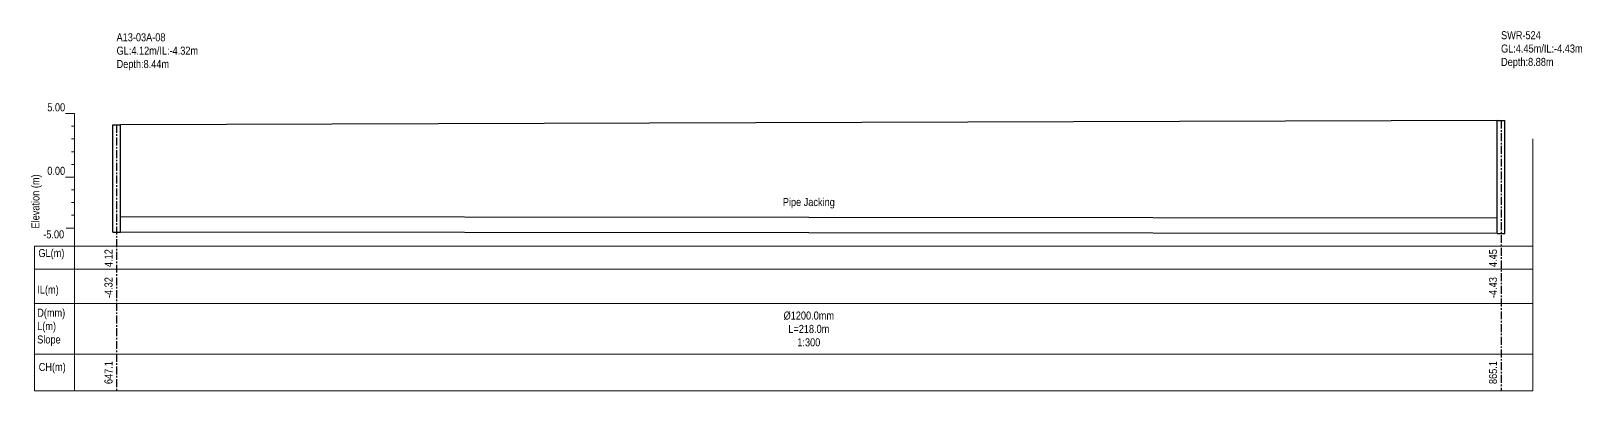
# Model space of a CAD drawing. Header units: metres. Extents: x -765 to 6284, y -99 to 211.
# Drawn here: x 2986.5 to 3230.7, y -33.6 to 23 of the extents above; entities that cross this region are included whole.
import ezdxf

# ---------------------------------------------------------------- set-up
doc = ezdxf.new("R2010")
doc.units = ezdxf.units.M
doc.header["$MEASUREMENT"] = 0
doc.linetypes.add('CENTER', pattern=[2, 1.25, -0.25, 0.25, -0.25])
doc.layers.add('PDF_PDF2_Geometry', color=253, linetype='Continuous', lineweight=9, true_color=0xababab)
doc.layers.add('PDF_Text', color=7, linetype='Continuous')
doc.layers.add('SM_PP_GRIDTEXT', color=7, linetype='Continuous', lineweight=5)
doc.styles.add('ALL', font='swissc.ttf')

# ---------------------------------------------------------------- blocks, each defined once
blk = doc.blocks.new('template')
at = {"layer": 'PDF_PDF2_Geometry'}
blk.add_line((0, 24.61), (0, 43.61), dxfattribs=at)
at = {"layer": 'SM_PP_GRIDTEXT'}
for p, q in [((0, 43.61), (-1.39, 43.61)), ((0, 41.61), (-0.46, 41.61)), ((0, 0), (0, 43.61)), ((0, 39.61), (-0.46, 39.61)), ((0, 37.61), (-0.46, 37.61)), ((0, 35.61), (-0.46, 35.61)), ((0, 33.61), (-1.37, 33.61)), ((0, 31.61), (-0.46, 31.61)), ((0, 29.61), (-0.46, 29.61)), ((0, 27.61), (-0.46, 27.61)), ((0, 25.61), (-1.3, 25.61)), ((-6.28, 22.76), (-6.28, 0)), ((0, 22.76), (-6.28, 22.76)), ((-6.28, 19.12), (0, 19.12)), ((0, 13.73), (-6.28, 13.73)), ((-6.28, 0), (0, 0))]:
    blk.add_line(p, q, dxfattribs=at)
blk.add_lwpolyline([(-6.28, 5.78), (0, 5.78)], dxfattribs=at)
at = {"layer": 'PDF_Text', "char_height": 1.26, "attachment_point": 7, "style": 'ALL'}
for s, insert in [('5.00', (-4.26, 43.95)), ('0.00', (-4.26, 33.96)), ('-5.00', (-4.9, 23.97)), ('GL(m)', (-5.66, 20.67)), ('IL(m)', (-5.83, 14.91)), ('CH(m)', (-5.61, 2.76))]:
    blk.add_mtext(s, dxfattribs=dict(at, insert=insert))
at = {"layer": 'PDF_Text', "insert": (-5.12, 25.54), "char_height": 1.26, "attachment_point": 7, "rotation": 90, "style": 'ALL'}
blk.add_mtext('Elevation (m)', dxfattribs=at)
at = {"layer": 'PDF_Text', "insert": (-5.85, 7.08), "char_height": 1.26, "width": 12.5671, "attachment_point": 7, "style": 'ALL'}
blk.add_mtext('D(mm)\\P\\pxt2;L(m)\\P\\ptz;Slope', dxfattribs=at)

msp = doc.modelspace()

# ---------------------------------------------------------------- linework, layer by layer
for p, q in [((3217.4, -6.46), (3000.6, -6.24)), ((3217.4, -8.86), (3000.6, -8.64))]:
    msp.add_line(p, q)
at = {"layer": 'GROUND_ELEVATION', "color": 3}
msp.add_line((3217.4, 8.9), (3000.6, 8.24), dxfattribs=at)
at = {"layer": 'lines', "color": 8, "linetype": 'CENTER'}
for p, q in [((3000, 8.24), (3000, -33.61)), ((3218, 8.9), (3218, -33.61))]:
    msp.add_line(p, q, dxfattribs=at)
at = {"layer": 'Profile Manhole'}
for p, q in [((2999.4, -8.64), (2999.4, 8.24)), ((2999.4, 8.24), (3000.6, 8.24)), ((3000.6, -8.64), (3000.6, 8.24)), ((3217.4, -8.86), (3217.4, 8.9)), ((3217.4, 8.9), (3218.6, 8.9)), ((3218.6, -8.86), (3218.6, 8.9)), ((2999.4, -8.64), (3000.6, -8.64)), ((3217.4, -8.86), (3218.6, -8.86))]:
    msp.add_line(p, q, dxfattribs=at)
at = {"layer": 'SM_PP_GRIDTEXT'}
for p, q in [((3223, -33.6108), (3223, 6)), ((2993.3543, -10.8458), (3223, -10.8458)), ((2993.3543, -14.4882), (3223, -14.4882)), ((2993.3543, -19.878), (3223, -19.878)), ((2993.3543, -27.8324), (3223, -27.8324)), ((2993.3543, -33.6108), (3223, -33.6108))]:
    msp.add_line(p, q, dxfattribs=at)

# ---------------------------------------------------------------- block references
msp.add_blockref('template', (2993.3543, -33.6108))

# ---------------------------------------------------------------- texts
at = {"layer": 'ANNOTATION', "color": 7, "char_height": 1.26, "style": 'ALL'}
for s, insert, attachment_point in [('A13-03A-08\\PGL:4.12m/IL:-4.32m\\PDepth:8.44m', (3000, 22.62), 1), ('SWR-524\\PGL:4.45m/IL:-4.43m\\PDepth:8.88m', (3218, 22.95), 1), ('Pipe Jacking', (3109, -3.285), 2), ('Ø1200.0mm\\PL=218.0m\\P1:300', (3109, -21.13), 2)]:
    msp.add_mtext(s, dxfattribs=dict(at, insert=insert, attachment_point=attachment_point))
at = {"layer": 'PDF_text', "color": 7, "style": 'ALL'}
for s, p in [('4.12', (2999.36, -14.13)), ('4.45', (3217.36, -14.13)), ('-4.32', (2999.36, -19.01)), ('-4.43', (3217.36, -19.01)), ('647.1', (2999.36, -32.53)), ('865.1', (3217.36, -32.53))]:
    msp.add_text(s, height=1.26, rotation=90, dxfattribs=at).set_placement(p)

doc.saveas('drawing.dxf')
